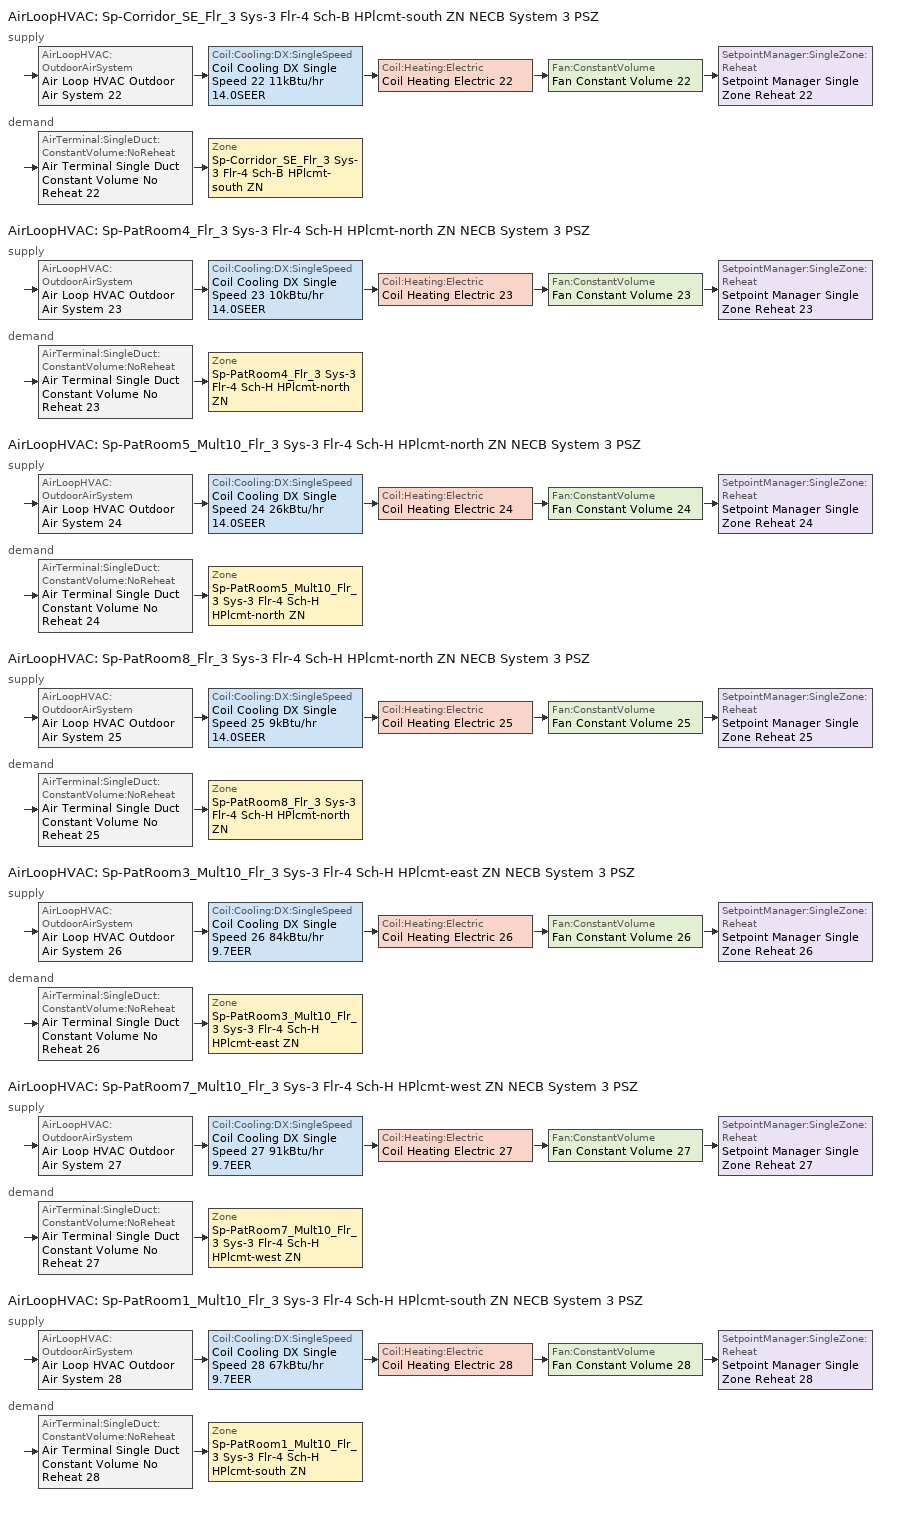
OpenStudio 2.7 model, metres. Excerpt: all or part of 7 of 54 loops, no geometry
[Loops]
AirLoopHVAC 'Sp-Corridor_SE_Flr_3 Sys-3 Flr-4 Sch-B HPlcmt-south ZN NECB System 3 PSZ'
 supply: AirLoopHVAC:OutdoorAirSystem 'Air Loop HVAC Outdoor Air System 22' > Coil:Cooling:DX:SingleSpeed 'Coil Cooling DX Single Speed 22 11kBtu/hr 14.0SEER' > Coil:Heating:Electric 'Coil Heating Electric 22' > Fan:ConstantVolume 'Fan Constant Volume 22' > SetpointManager:SingleZone:Reheat 'Setpoint Manager Single Zone Reheat 22'
 demand: AirTerminal:SingleDuct:ConstantVolume:NoReheat 'Air Terminal Single Duct Constant Volume No Reheat 22' > Zone 'Sp-Corridor_SE_Flr_3 Sys-3 Flr-4 Sch-B HPlcmt-south ZN'
AirLoopHVAC 'Sp-PatRoom4_Flr_3 Sys-3 Flr-4 Sch-H HPlcmt-north ZN NECB System 3 PSZ'
 supply: AirLoopHVAC:OutdoorAirSystem 'Air Loop HVAC Outdoor Air System 23' > Coil:Cooling:DX:SingleSpeed 'Coil Cooling DX Single Speed 23 10kBtu/hr 14.0SEER' > Coil:Heating:Electric 'Coil Heating Electric 23' > Fan:ConstantVolume 'Fan Constant Volume 23' > SetpointManager:SingleZone:Reheat 'Setpoint Manager Single Zone Reheat 23'
 demand: AirTerminal:SingleDuct:ConstantVolume:NoReheat 'Air Terminal Single Duct Constant Volume No Reheat 23' > Zone 'Sp-PatRoom4_Flr_3 Sys-3 Flr-4 Sch-H HPlcmt-north ZN'
AirLoopHVAC 'Sp-PatRoom5_Mult10_Flr_3 Sys-3 Flr-4 Sch-H HPlcmt-north ZN NECB System 3 PSZ'
 supply: AirLoopHVAC:OutdoorAirSystem 'Air Loop HVAC Outdoor Air System 24' > Coil:Cooling:DX:SingleSpeed 'Coil Cooling DX Single Speed 24 26kBtu/hr 14.0SEER' > Coil:Heating:Electric 'Coil Heating Electric 24' > Fan:ConstantVolume 'Fan Constant Volume 24' > SetpointManager:SingleZone:Reheat 'Setpoint Manager Single Zone Reheat 24'
 demand: AirTerminal:SingleDuct:ConstantVolume:NoReheat 'Air Terminal Single Duct Constant Volume No Reheat 24' > Zone 'Sp-PatRoom5_Mult10_Flr_3 Sys-3 Flr-4 Sch-H HPlcmt-north ZN'
AirLoopHVAC 'Sp-PatRoom8_Flr_3 Sys-3 Flr-4 Sch-H HPlcmt-north ZN NECB System 3 PSZ'
 supply: AirLoopHVAC:OutdoorAirSystem 'Air Loop HVAC Outdoor Air System 25' > Coil:Cooling:DX:SingleSpeed 'Coil Cooling DX Single Speed 25 9kBtu/hr 14.0SEER' > Coil:Heating:Electric 'Coil Heating Electric 25' > Fan:ConstantVolume 'Fan Constant Volume 25' > SetpointManager:SingleZone:Reheat 'Setpoint Manager Single Zone Reheat 25'
 demand: AirTerminal:SingleDuct:ConstantVolume:NoReheat 'Air Terminal Single Duct Constant Volume No Reheat 25' > Zone 'Sp-PatRoom8_Flr_3 Sys-3 Flr-4 Sch-H HPlcmt-north ZN'
AirLoopHVAC 'Sp-PatRoom3_Mult10_Flr_3 Sys-3 Flr-4 Sch-H HPlcmt-east ZN NECB System 3 PSZ'
 supply: AirLoopHVAC:OutdoorAirSystem 'Air Loop HVAC Outdoor Air System 26' > Coil:Cooling:DX:SingleSpeed 'Coil Cooling DX Single Speed 26 84kBtu/hr 9.7EER' > Coil:Heating:Electric 'Coil Heating Electric 26' > Fan:ConstantVolume 'Fan Constant Volume 26' > SetpointManager:SingleZone:Reheat 'Setpoint Manager Single Zone Reheat 26'
 demand: AirTerminal:SingleDuct:ConstantVolume:NoReheat 'Air Terminal Single Duct Constant Volume No Reheat 26' > Zone 'Sp-PatRoom3_Mult10_Flr_3 Sys-3 Flr-4 Sch-H HPlcmt-east ZN'
AirLoopHVAC 'Sp-PatRoom7_Mult10_Flr_3 Sys-3 Flr-4 Sch-H HPlcmt-west ZN NECB System 3 PSZ'
 supply: AirLoopHVAC:OutdoorAirSystem 'Air Loop HVAC Outdoor Air System 27' > Coil:Cooling:DX:SingleSpeed 'Coil Cooling DX Single Speed 27 91kBtu/hr 9.7EER' > Coil:Heating:Electric 'Coil Heating Electric 27' > Fan:ConstantVolume 'Fan Constant Volume 27' > SetpointManager:SingleZone:Reheat 'Setpoint Manager Single Zone Reheat 27'
 demand: AirTerminal:SingleDuct:ConstantVolume:NoReheat 'Air Terminal Single Duct Constant Volume No Reheat 27' > Zone 'Sp-PatRoom7_Mult10_Flr_3 Sys-3 Flr-4 Sch-H HPlcmt-west ZN'
AirLoopHVAC 'Sp-PatRoom1_Mult10_Flr_3 Sys-3 Flr-4 Sch-H HPlcmt-south ZN NECB System 3 PSZ'
 supply: AirLoopHVAC:OutdoorAirSystem 'Air Loop HVAC Outdoor Air System 28' > Coil:Cooling:DX:SingleSpeed 'Coil Cooling DX Single Speed 28 67kBtu/hr 9.7EER' > Coil:Heating:Electric 'Coil Heating Electric 28' > Fan:ConstantVolume 'Fan Constant Volume 28' > SetpointManager:SingleZone:Reheat 'Setpoint Manager Single Zone Reheat 28'
 demand: AirTerminal:SingleDuct:ConstantVolume:NoReheat 'Air Terminal Single Duct Constant Volume No Reheat 28' > Zone 'Sp-PatRoom1_Mult10_Flr_3 Sys-3 Flr-4 Sch-H HPlcmt-south ZN'
[Sizing:Zone] Zone Cooling Design Supply Air Temperature Input Method=SupplyAirTemperature; Zone Cooling Design Supply Air Temperature {C}=13; Zone Cooling Design Supply Air Temperature Difference {deltaC}=11.11; Zone Heating Design Supply Air Temperature Input Method=SupplyAirTemperature; Zone Heating Design Supply Air Temperature {C}=43; Zone Heating Design Supply Air Temperature Difference {deltaC}=11.11; Zone Cooling Design Supply Air Humidity Ratio {kg-H2O/kg-air}=0.0085; Zone Heating Design Supply Air Humidity Ratio {kg-H2O/kg-air}=0.008; Zone Heating Sizing Factor=1.3; Zone Cooling Sizing Factor=1.1; Cooling Design Air Flow Method=DesignDay; Heating Design Air Flow Method=DesignDay; Account for Dedicated Outdoor Air System=No; Dedicated Outdoor Air System Control Strategy=NeutralSupplyAir; Dedicated Outdoor Air Low Setpoint Temperature for Design {C}=autosize; Dedicated Outdoor Air High Setpoint Temperature for Design {C}=autosize
Sp-Corridor_SE_Flr_3 Sys-3 Flr-4 Sch-B HPlcmt-south ZN; Sp-PatRoom4_Flr_3 Sys-3 Flr-4 Sch-H HPlcmt-north ZN; Sp-PatRoom5_Mult10_Flr_3 Sys-3 Flr-4 Sch-H HPlcmt-north ZN; Sp-PatRoom8_Flr_3 Sys-3 Flr-4 Sch-H HPlcmt-north ZN; Sp-PatRoom3_Mult10_Flr_3 Sys-3 Flr-4 Sch-H HPlcmt-east ZN; Sp-PatRoom7_Mult10_Flr_3 Sys-3 Flr-4 Sch-H HPlcmt-west ZN; Sp-PatRoom1_Mult10_Flr_3 Sys-3 Flr-4 Sch-H HPlcmt-south ZN
[Zone equipment]
Sp-Corridor_SE_Flr_3 Sys-3 Flr-4 Sch-B HPlcmt-south ZN: Air Terminal Single Duct Constant Volume No Reheat 22, Zone HVAC Baseboard Convective Electric 22
Sp-PatRoom4_Flr_3 Sys-3 Flr-4 Sch-H HPlcmt-north ZN: Air Terminal Single Duct Constant Volume No Reheat 23, Zone HVAC Baseboard Convective Electric 23
Sp-PatRoom5_Mult10_Flr_3 Sys-3 Flr-4 Sch-H HPlcmt-north ZN: Air Terminal Single Duct Constant Volume No Reheat 24, Zone HVAC Baseboard Convective Electric 24
Sp-PatRoom8_Flr_3 Sys-3 Flr-4 Sch-H HPlcmt-north ZN: Air Terminal Single Duct Constant Volume No Reheat 25, Zone HVAC Baseboard Convective Electric 25
Sp-PatRoom3_Mult10_Flr_3 Sys-3 Flr-4 Sch-H HPlcmt-east ZN: Air Terminal Single Duct Constant Volume No Reheat 26, Zone HVAC Baseboard Convective Electric 26
Sp-PatRoom7_Mult10_Flr_3 Sys-3 Flr-4 Sch-H HPlcmt-west ZN: Air Terminal Single Duct Constant Volume No Reheat 27, Zone HVAC Baseboard Convective Electric 27
Sp-PatRoom1_Mult10_Flr_3 Sys-3 Flr-4 Sch-H HPlcmt-south ZN: Air Terminal Single Duct Constant Volume No Reheat 28, Zone HVAC Baseboard Convective Electric 28
[AirLoopHVAC] Design Supply Air Flow Rate {m3/s}=AutoSize
Name | Availability Schedule
Sp-Corridor_SE_Flr_3 Sys-3 Flr-4 Sch-B HPlcmt-south ZN NECB System 3 PSZ | Sp-Corridor_SE_Flr_3 Sys-3 Flr-4 Sch-B HPlcmt-south ZN NECB System 3 PSZ Occ Sch
Sp-PatRoom4_Flr_3 Sys-3 Flr-4 Sch-H HPlcmt-north ZN NECB System 3 PSZ | Sp-PatRoom4_Flr_3 Sys-3 Flr-4 Sch-H HPlcmt-north ZN NECB System 3 PSZ Occ Sch
Sp-PatRoom5_Mult10_Flr_3 Sys-3 Flr-4 Sch-H HPlcmt-north ZN NECB System 3 PSZ | Sp-PatRoom5_Mult10_Flr_3 Sys-3 Flr-4 Sch-H HPlcmt-north ZN NECB System 3 PSZ Occ Sch
Sp-PatRoom8_Flr_3 Sys-3 Flr-4 Sch-H HPlcmt-north ZN NECB System 3 PSZ | Sp-PatRoom8_Flr_3 Sys-3 Flr-4 Sch-H HPlcmt-north ZN NECB System 3 PSZ Occ Sch
Sp-PatRoom3_Mult10_Flr_3 Sys-3 Flr-4 Sch-H HPlcmt-east ZN NECB System 3 PSZ | Sp-PatRoom3_Mult10_Flr_3 Sys-3 Flr-4 Sch-H HPlcmt-east ZN NECB System 3 PSZ Occ Sch
Sp-PatRoom7_Mult10_Flr_3 Sys-3 Flr-4 Sch-H HPlcmt-west ZN NECB System 3 PSZ | Sp-PatRoom7_Mult10_Flr_3 Sys-3 Flr-4 Sch-H HPlcmt-west ZN NECB System 3 PSZ Occ Sch
Sp-PatRoom1_Mult10_Flr_3 Sys-3 Flr-4 Sch-H HPlcmt-south ZN NECB System 3 PSZ | Sp-PatRoom1_Mult10_Flr_3 Sys-3 Flr-4 Sch-H HPlcmt-south ZN NECB System 3 PSZ Occ Sch
[Sizing:System] Type of Load to Size On=Sensible; Design Outdoor Air Flow Rate {m3/s}=Autosize; Central Heating Maximum System Air Flow Ratio=1; Preheat Design Temperature {C}=7; Preheat Design Humidity Ratio {kg-H2O/kg-Air}=0.008; Precool Design Temperature {C}=13; Precool Design Humidity Ratio {kg-H2O/kg-Air}=0.008; Central Cooling Design Supply Air Temperature {C}=13; Central Heating Design Supply Air Temperature {C}=43; Sizing Option=NonCoincident; 100% Outdoor Air in Cooling=No; 100% Outdoor Air in Heating=No; Central Cooling Design Supply Air Humidity Ratio {kg-H2O/kg-Air}=0.0085; Central Heating Design Supply Air Humidity Ratio {kg-H2O/kg-Air}=0.008; Cooling Design Air Flow Method=DesignDay; Cooling Design Air Flow Rate {m3/s}=0; Heating Design Air Flow Method=DesignDay; Heating Design Air Flow Rate {m3/s}=0; System Outdoor Air Method=ZoneSum; Zone Maximum Outdoor Air Fraction=1; Cooling Supply Air Flow Rate Per Floor Area {m3/s-m2}=0.00996765; Cooling Fraction of Autosized Cooling Supply Air Flow Rate=1; Cooling Supply Air Flow Rate Per Unit Cooling Capacity {m3/s-W}=3.94755e-05; Heating Supply Air Flow Rate Per Floor Area {m3/s-m2}=0.00996765; Heating Fraction of Autosized Heating Supply Air Flow Rate=1; Heating Fraction of Autosized Cooling Supply Air Flow Rate=1; Heating Supply Air Flow Rate Per Unit Heating Capacity {m3/s-W}=3.15882e-05; Cooling Design Capacity Method=CoolingDesignCapacity; Cooling Design Capacity {W}=autosize; Cooling Design Capacity Per Floor Area {W/m2}=234.7; Fraction of Autosized Cooling Design Capacity=1; Heating Design Capacity Method=HeatingDesignCapacity; Heating Design Capacity {W}=autosize; Heating Design Capacity Per Floor Area {W/m2}=157; Fraction of Autosized Heating Design Capacity=1; Central Cooling Capacity Control Method=OnOff
Sp-Corridor_SE_Flr_3 Sys-3 Flr-4 Sch-B HPlcmt-south ZN NECB System 3 PSZ; Sp-PatRoom4_Flr_3 Sys-3 Flr-4 Sch-H HPlcmt-north ZN NECB System 3 PSZ; Sp-PatRoom5_Mult10_Flr_3 Sys-3 Flr-4 Sch-H HPlcmt-north ZN NECB System 3 PSZ; Sp-PatRoom8_Flr_3 Sys-3 Flr-4 Sch-H HPlcmt-north ZN NECB System 3 PSZ; Sp-PatRoom3_Mult10_Flr_3 Sys-3 Flr-4 Sch-H HPlcmt-east ZN NECB System 3 PSZ; Sp-PatRoom7_Mult10_Flr_3 Sys-3 Flr-4 Sch-H HPlcmt-west ZN NECB System 3 PSZ; Sp-PatRoom1_Mult10_Flr_3 Sys-3 Flr-4 Sch-H HPlcmt-south ZN NECB System 3 PSZ
[Fan:ConstantVolume] Availability Schedule=Always On Discrete; Fan Total Efficiency=0.39975; Pressure Rise {Pa}=640; Maximum Flow Rate {m3/s}=AutoSize; Motor Efficiency=0.615
Fan Constant Volume 22; Fan Constant Volume 23; Fan Constant Volume 24; Fan Constant Volume 25; Fan Constant Volume 26; Fan Constant Volume 27; Fan Constant Volume 28
[Coil:Heating:Electric] Availability Schedule=Always On Discrete
Coil Heating Electric 22; Coil Heating Electric 23; Coil Heating Electric 24; Coil Heating Electric 25; Coil Heating Electric 26; Coil Heating Electric 27; Coil Heating Electric 28
[Coil:Cooling:DX:SingleSpeed] Availability Schedule=Always On Discrete; Rated Total Cooling Capacity {W}=autosize; Rated Sensible Heat Ratio=autosize; Rated Air Flow Rate {m3/s}=autosize; Rated Evaporator Fan Power Per Volume Flow Rate {W/(m3/s)}=773.3; Total Cooling Capacity Function of Temperature Curve=DXCOOL-NECB2011-REF-CAPFT; Total Cooling Capacity Function of Flow Fraction Curve=DXCOOL-NECB2011-REF-CAPFFLOW; Energy Input Ratio Function of Temperature Curve=DXCOOL-NECB2011-REF-COOLEIRFT; Energy Input Ratio Function of Flow Fraction Curve=DXCOOL-NECB2011-REF-COOLEIRFFLOW; Part Load Fraction Correlation Curve=DXCOOL-NECB2011-REF-COOLPLFFPLR; Condenser Type=AirCooled; Evaporative Condenser Effectiveness=0; Evaporative Condenser Air Flow Rate {m3/s}=Autosize; Evaporative Condenser Pump Rated Power Consumption {W}=Autosize; Crankcase Heater Capacity {W}=0; Maximum Outdoor Dry-Bulb Temperature for Crankcase Heater Operation {C}=0; Basin Heater Capacity {W/K}=0; Basin Heater Setpoint Temperature {C}=10
Name | Rated COP {W/W}
Coil Cooling DX Single Speed 22 11kBtu/hr 14.0SEER; Coil Cooling DX Single Speed 23 10kBtu/hr 14.0SEER; Coil Cooling DX Single Speed 24 26kBtu/hr 14.0SEER; Coil Cooling DX Single Speed 25 9kBtu/hr 14.0SEER | 4.11713
Coil Cooling DX Single Speed 26 84kBtu/hr 9.7EER; Coil Cooling DX Single Speed 27 91kBtu/hr 9.7EER; Coil Cooling DX Single Speed 28 67kBtu/hr 9.7EER | 3.36599
[Controller:OutdoorAir] Minimum Outdoor Air Flow Rate {m3/s}=0; Maximum Outdoor Air Flow Rate {m3/s}=Autosize; Economizer Control Action Type=ModulateFlow; Lockout Type=NoLockout; Minimum Limit Type=FixedMinimum; High Humidity Control=No; Heat Recovery Bypass Control Type=BypassWhenWithinEconomizerLimits
Name | Economizer Control Type | Economizer Maximum Limit Dry-Bulb Temperature {C} | Economizer Maximum Limit Enthalpy {J/kg} | Economizer Minimum Limit Dry-Bulb Temperature {C} | Minimum Outdoor Air Schedule | Controller Mechanical Ventilation
Controller Outdoor Air 22 | NoEconomizer | 28 | 64000 | -100 | Sp-Corridor_SE_Flr_3 Sys-3 Flr-4 Sch-B HPlcmt-south ZN NECB System 3 PSZ Occ Sch | Controller Mechanical Ventilation 22
Controller Outdoor Air 23 | NoEconomizer | 28 | 64000 | -100 | Sp-PatRoom4_Flr_3 Sys-3 Flr-4 Sch-H HPlcmt-north ZN NECB System 3 PSZ Occ Sch | Controller Mechanical Ventilation 23
Controller Outdoor Air 24 | NoEconomizer | 28 | 64000 | -100 | Sp-PatRoom5_Mult10_Flr_3 Sys-3 Flr-4 Sch-H HPlcmt-north ZN NECB System 3 PSZ Occ Sch | Controller Mechanical Ventilation 24
Controller Outdoor Air 25 | NoEconomizer | 28 | 64000 | -100 | Sp-PatRoom8_Flr_3 Sys-3 Flr-4 Sch-H HPlcmt-north ZN NECB System 3 PSZ Occ Sch | Controller Mechanical Ventilation 25
Controller Outdoor Air 26 | DifferentialEnthalpy |  |  |  | Sp-PatRoom3_Mult10_Flr_3 Sys-3 Flr-4 Sch-H HPlcmt-east ZN NECB System 3 PSZ Occ Sch | Controller Mechanical Ventilation 26
Controller Outdoor Air 27 | DifferentialEnthalpy |  |  |  | Sp-PatRoom7_Mult10_Flr_3 Sys-3 Flr-4 Sch-H HPlcmt-west ZN NECB System 3 PSZ Occ Sch | Controller Mechanical Ventilation 27
Controller Outdoor Air 28 | NoEconomizer | 28 | 64000 | -100 | Sp-PatRoom1_Mult10_Flr_3 Sys-3 Flr-4 Sch-H HPlcmt-south ZN NECB System 3 PSZ Occ Sch | Controller Mechanical Ventilation 28
[Controller:MechanicalVentilation] Availability Schedule=Always On Discrete; System Outdoor Air Method=ZoneSum
Controller Mechanical Ventilation 22; Controller Mechanical Ventilation 23; Controller Mechanical Ventilation 24; Controller Mechanical Ventilation 25; Controller Mechanical Ventilation 26; Controller Mechanical Ventilation 27; Controller Mechanical Ventilation 28
[AirLoopHVAC:OutdoorAirSystem]
Name | Controller
Air Loop HVAC Outdoor Air System 22 | Controller Outdoor Air 22
Air Loop HVAC Outdoor Air System 23 | Controller Outdoor Air 23
Air Loop HVAC Outdoor Air System 24 | Controller Outdoor Air 24
Air Loop HVAC Outdoor Air System 25 | Controller Outdoor Air 25
Air Loop HVAC Outdoor Air System 26 | Controller Outdoor Air 26
Air Loop HVAC Outdoor Air System 27 | Controller Outdoor Air 27
Air Loop HVAC Outdoor Air System 28 | Controller Outdoor Air 28
[SetpointManager:SingleZone:Reheat] Minimum Supply Air Temperature {C}=13; Maximum Supply Air Temperature {C}=43
Name | Control Zone
Setpoint Manager Single Zone Reheat 22 | Sp-Corridor_SE_Flr_3 Sys-3 Flr-4 Sch-B HPlcmt-south ZN
Setpoint Manager Single Zone Reheat 23 | Sp-PatRoom4_Flr_3 Sys-3 Flr-4 Sch-H HPlcmt-north ZN
Setpoint Manager Single Zone Reheat 24 | Sp-PatRoom5_Mult10_Flr_3 Sys-3 Flr-4 Sch-H HPlcmt-north ZN
Setpoint Manager Single Zone Reheat 25 | Sp-PatRoom8_Flr_3 Sys-3 Flr-4 Sch-H HPlcmt-north ZN
Setpoint Manager Single Zone Reheat 26 | Sp-PatRoom3_Mult10_Flr_3 Sys-3 Flr-4 Sch-H HPlcmt-east ZN
Setpoint Manager Single Zone Reheat 27 | Sp-PatRoom7_Mult10_Flr_3 Sys-3 Flr-4 Sch-H HPlcmt-west ZN
Setpoint Manager Single Zone Reheat 28 | Sp-PatRoom1_Mult10_Flr_3 Sys-3 Flr-4 Sch-H HPlcmt-south ZN
[AirTerminal:SingleDuct:ConstantVolume:NoReheat] Availability Schedule=Always On Discrete; Maximum Air Flow Rate {m3/s}=AutoSize
Air Terminal Single Duct Constant Volume No Reheat 22; Air Terminal Single Duct Constant Volume No Reheat 23; Air Terminal Single Duct Constant Volume No Reheat 24; Air Terminal Single Duct Constant Volume No Reheat 25; Air Terminal Single Duct Constant Volume No Reheat 26; Air Terminal Single Duct Constant Volume No Reheat 27; Air Terminal Single Duct Constant Volume No Reheat 28
[ZoneHVAC:Baseboard:Convective:Electric] Availability Schedule=Always On Discrete; Nominal Capacity {W}=autosize; Efficiency=1
Zone HVAC Baseboard Convective Electric 22; Zone HVAC Baseboard Convective Electric 23; Zone HVAC Baseboard Convective Electric 24; Zone HVAC Baseboard Convective Electric 25; Zone HVAC Baseboard Convective Electric 26; Zone HVAC Baseboard Convective Electric 27; Zone HVAC Baseboard Convective Electric 28
[Schedule:Ruleset]
Name | Default Day Schedule | Summer Design Day Schedule | Winter Design Day Schedule
Sp-Corridor_SE_Flr_3 Sys-3 Flr-4 Sch-B HPlcmt-south ZN NECB System 3 PSZ Occ Sch | Sp-Corridor_SE_Flr_3 Sys-3 Flr-4 Sch-B HPlcmt-south ZN NECB System 3 PSZ Occ Sch Default | Sp-Corridor_SE_Flr_3 Sys-3 Flr-4 Sch-B HPlcmt-south ZN NECB System 3 PSZ Occ Sch Summer Design Day | Sp-Corridor_SE_Flr_3 Sys-3 Flr-4 Sch-B HPlcmt-south ZN NECB System 3 PSZ Occ Sch Winter Design Day
Sp-PatRoom1_Mult10_Flr_3 Sys-3 Flr-4 Sch-H HPlcmt-south ZN NECB System 3 PSZ Occ Sch | Sp-PatRoom1_Mult10_Flr_3 Sys-3 Flr-4 Sch-H HPlcmt-south ZN NECB System 3 PSZ Occ Sch Default | Sp-PatRoom1_Mult10_Flr_3 Sys-3 Flr-4 Sch-H HPlcmt-south ZN NECB System 3 PSZ Occ Sch Summer Design Day | Sp-PatRoom1_Mult10_Flr_3 Sys-3 Flr-4 Sch-H HPlcmt-south ZN NECB System 3 PSZ Occ Sch Winter Design Day
Sp-PatRoom3_Mult10_Flr_3 Sys-3 Flr-4 Sch-H HPlcmt-east ZN NECB System 3 PSZ Occ Sch | Sp-PatRoom3_Mult10_Flr_3 Sys-3 Flr-4 Sch-H HPlcmt-east ZN NECB System 3 PSZ Occ Sch Default | Sp-PatRoom3_Mult10_Flr_3 Sys-3 Flr-4 Sch-H HPlcmt-east ZN NECB System 3 PSZ Occ Sch Summer Design Day | Sp-PatRoom3_Mult10_Flr_3 Sys-3 Flr-4 Sch-H HPlcmt-east ZN NECB System 3 PSZ Occ Sch Winter Design Day
Sp-PatRoom4_Flr_3 Sys-3 Flr-4 Sch-H HPlcmt-north ZN NECB System 3 PSZ Occ Sch | Sp-PatRoom4_Flr_3 Sys-3 Flr-4 Sch-H HPlcmt-north ZN NECB System 3 PSZ Occ Sch Default | Sp-PatRoom4_Flr_3 Sys-3 Flr-4 Sch-H HPlcmt-north ZN NECB System 3 PSZ Occ Sch Summer Design Day | Sp-PatRoom4_Flr_3 Sys-3 Flr-4 Sch-H HPlcmt-north ZN NECB System 3 PSZ Occ Sch Winter Design Day
Sp-PatRoom5_Mult10_Flr_3 Sys-3 Flr-4 Sch-H HPlcmt-north ZN NECB System 3 PSZ Occ Sch | Sp-PatRoom5_Mult10_Flr_3 Sys-3 Flr-4 Sch-H HPlcmt-north ZN NECB System 3 PSZ Occ Sch Default | Sp-PatRoom5_Mult10_Flr_3 Sys-3 Flr-4 Sch-H HPlcmt-north ZN NECB System 3 PSZ Occ Sch Summer Design Day | Sp-PatRoom5_Mult10_Flr_3 Sys-3 Flr-4 Sch-H HPlcmt-north ZN NECB System 3 PSZ Occ Sch Winter Design Day
Sp-PatRoom7_Mult10_Flr_3 Sys-3 Flr-4 Sch-H HPlcmt-west ZN NECB System 3 PSZ Occ Sch | Sp-PatRoom7_Mult10_Flr_3 Sys-3 Flr-4 Sch-H HPlcmt-west ZN NECB System 3 PSZ Occ Sch Default | Sp-PatRoom7_Mult10_Flr_3 Sys-3 Flr-4 Sch-H HPlcmt-west ZN NECB System 3 PSZ Occ Sch Summer Design Day | Sp-PatRoom7_Mult10_Flr_3 Sys-3 Flr-4 Sch-H HPlcmt-west ZN NECB System 3 PSZ Occ Sch Winter Design Day
Sp-PatRoom8_Flr_3 Sys-3 Flr-4 Sch-H HPlcmt-north ZN NECB System 3 PSZ Occ Sch | Sp-PatRoom8_Flr_3 Sys-3 Flr-4 Sch-H HPlcmt-north ZN NECB System 3 PSZ Occ Sch Default | Sp-PatRoom8_Flr_3 Sys-3 Flr-4 Sch-H HPlcmt-north ZN NECB System 3 PSZ Occ Sch Summer Design Day | Sp-PatRoom8_Flr_3 Sys-3 Flr-4 Sch-H HPlcmt-north ZN NECB System 3 PSZ Occ Sch Winter Design Day
[Schedule:Day]
Sp-Corridor_SE_Flr_3 Sys-3 Flr-4 Sch-B HPlcmt-south ZN NECB System 3 PSZ Occ Sch Default; Sp-Corridor_SE_Flr_3 Sys-3 Flr-4 Sch-B HPlcmt-south ZN NECB System 3 PSZ Occ Sch Winter Design Day; Sp-Corridor_SE_Flr_3 Sys-3 Flr-4 Sch-B HPlcmt-south ZN NECB System 3 PSZ Occ Sch Summer Design Day; Sp-PatRoom1_Mult10_Flr_3 Sys-3 Flr-4 Sch-H HPlcmt-south ZN NECB System 3 PSZ Occ Sch Default; Sp-PatRoom1_Mult10_Flr_3 Sys-3 Flr-4 Sch-H HPlcmt-south ZN NECB System 3 PSZ Occ Sch Winter Design Day; Sp-PatRoom1_Mult10_Flr_3 Sys-3 Flr-4 Sch-H HPlcmt-south ZN NECB System 3 PSZ Occ Sch Summer Design Day; Sp-PatRoom1_Mult10_Flr_3 Sys-3 Flr-4 Sch-H HPlcmt-south ZN NECB System 3 PSZ Occ Sch Monday; Sp-PatRoom1_Mult10_Flr_3 Sys-3 Flr-4 Sch-H HPlcmt-south ZN NECB System 3 PSZ Occ Sch Tuesday; Sp-PatRoom1_Mult10_Flr_3 Sys-3 Flr-4 Sch-H HPlcmt-south ZN NECB System 3 PSZ Occ Sch Wednesday; Sp-PatRoom1_Mult10_Flr_3 Sys-3 Flr-4 Sch-H HPlcmt-south ZN NECB System 3 PSZ Occ Sch Thursday; Sp-PatRoom1_Mult10_Flr_3 Sys-3 Flr-4 Sch-H HPlcmt-south ZN NECB System 3 PSZ Occ Sch Friday; Sp-PatRoom1_Mult10_Flr_3 Sys-3 Flr-4 Sch-H HPlcmt-south ZN NECB System 3 PSZ Occ Sch Saturday; Sp-PatRoom1_Mult10_Flr_3 Sys-3 Flr-4 Sch-H HPlcmt-south ZN NECB System 3 PSZ Occ Sch Sunday; Sp-PatRoom3_Mult10_Flr_3 Sys-3 Flr-4 Sch-H HPlcmt-east ZN NECB System 3 PSZ Occ Sch Default; Sp-PatRoom3_Mult10_Flr_3 Sys-3 Flr-4 Sch-H HPlcmt-east ZN NECB System 3 PSZ Occ Sch Winter Design Day; Sp-PatRoom3_Mult10_Flr_3 Sys-3 Flr-4 Sch-H HPlcmt-east ZN NECB System 3 PSZ Occ Sch Summer Design Day; Sp-PatRoom3_Mult10_Flr_3 Sys-3 Flr-4 Sch-H HPlcmt-east ZN NECB System 3 PSZ Occ Sch Monday; Sp-PatRoom3_Mult10_Flr_3 Sys-3 Flr-4 Sch-H HPlcmt-east ZN NECB System 3 PSZ Occ Sch Tuesday; Sp-PatRoom3_Mult10_Flr_3 Sys-3 Flr-4 Sch-H HPlcmt-east ZN NECB System 3 PSZ Occ Sch Wednesday; Sp-PatRoom3_Mult10_Flr_3 Sys-3 Flr-4 Sch-H HPlcmt-east ZN NECB System 3 PSZ Occ Sch Thursday; Sp-PatRoom3_Mult10_Flr_3 Sys-3 Flr-4 Sch-H HPlcmt-east ZN NECB System 3 PSZ Occ Sch Friday; Sp-PatRoom3_Mult10_Flr_3 Sys-3 Flr-4 Sch-H HPlcmt-east ZN NECB System 3 PSZ Occ Sch Saturday; Sp-PatRoom3_Mult10_Flr_3 Sys-3 Flr-4 Sch-H HPlcmt-east ZN NECB System 3 PSZ Occ Sch Sunday; Sp-PatRoom4_Flr_3 Sys-3 Flr-4 Sch-H HPlcmt-north ZN NECB System 3 PSZ Occ Sch Default; Sp-PatRoom4_Flr_3 Sys-3 Flr-4 Sch-H HPlcmt-north ZN NECB System 3 PSZ Occ Sch Winter Design Day; Sp-PatRoom4_Flr_3 Sys-3 Flr-4 Sch-H HPlcmt-north ZN NECB System 3 PSZ Occ Sch Summer Design Day; Sp-PatRoom4_Flr_3 Sys-3 Flr-4 Sch-H HPlcmt-north ZN NECB System 3 PSZ Occ Sch Monday; Sp-PatRoom4_Flr_3 Sys-3 Flr-4 Sch-H HPlcmt-north ZN NECB System 3 PSZ Occ Sch Tuesday; Sp-PatRoom4_Flr_3 Sys-3 Flr-4 Sch-H HPlcmt-north ZN NECB System 3 PSZ Occ Sch Wednesday; Sp-PatRoom4_Flr_3 Sys-3 Flr-4 Sch-H HPlcmt-north ZN NECB System 3 PSZ Occ Sch Thursday; Sp-PatRoom4_Flr_3 Sys-3 Flr-4 Sch-H HPlcmt-north ZN NECB System 3 PSZ Occ Sch Friday; Sp-PatRoom4_Flr_3 Sys-3 Flr-4 Sch-H HPlcmt-north ZN NECB System 3 PSZ Occ Sch Saturday; Sp-PatRoom4_Flr_3 Sys-3 Flr-4 Sch-H HPlcmt-north ZN NECB System 3 PSZ Occ Sch Sunday; Sp-PatRoom5_Mult10_Flr_3 Sys-3 Flr-4 Sch-H HPlcmt-north ZN NECB System 3 PSZ Occ Sch Default; Sp-PatRoom5_Mult10_Flr_3 Sys-3 Flr-4 Sch-H HPlcmt-north ZN NECB System 3 PSZ Occ Sch Winter Design Day; Sp-PatRoom5_Mult10_Flr_3 Sys-3 Flr-4 Sch-H HPlcmt-north ZN NECB System 3 PSZ Occ Sch Summer Design Day; Sp-PatRoom5_Mult10_Flr_3 Sys-3 Flr-4 Sch-H HPlcmt-north ZN NECB System 3 PSZ Occ Sch Monday; Sp-PatRoom5_Mult10_Flr_3 Sys-3 Flr-4 Sch-H HPlcmt-north ZN NECB System 3 PSZ Occ Sch Tuesday; Sp-PatRoom5_Mult10_Flr_3 Sys-3 Flr-4 Sch-H HPlcmt-north ZN NECB System 3 PSZ Occ Sch Wednesday; Sp-PatRoom5_Mult10_Flr_3 Sys-3 Flr-4 Sch-H HPlcmt-north ZN NECB System 3 PSZ Occ Sch Thursday; Sp-PatRoom5_Mult10_Flr_3 Sys-3 Flr-4 Sch-H HPlcmt-north ZN NECB System 3 PSZ Occ Sch Friday; Sp-PatRoom5_Mult10_Flr_3 Sys-3 Flr-4 Sch-H HPlcmt-north ZN NECB System 3 PSZ Occ Sch Saturday; Sp-PatRoom5_Mult10_Flr_3 Sys-3 Flr-4 Sch-H HPlcmt-north ZN NECB System 3 PSZ Occ Sch Sunday; Sp-PatRoom7_Mult10_Flr_3 Sys-3 Flr-4 Sch-H HPlcmt-west ZN NECB System 3 PSZ Occ Sch Default; Sp-PatRoom7_Mult10_Flr_3 Sys-3 Flr-4 Sch-H HPlcmt-west ZN NECB System 3 PSZ Occ Sch Winter Design Day; Sp-PatRoom7_Mult10_Flr_3 Sys-3 Flr-4 Sch-H HPlcmt-west ZN NECB System 3 PSZ Occ Sch Summer Design Day; Sp-PatRoom7_Mult10_Flr_3 Sys-3 Flr-4 Sch-H HPlcmt-west ZN NECB System 3 PSZ Occ Sch Monday; Sp-PatRoom7_Mult10_Flr_3 Sys-3 Flr-4 Sch-H HPlcmt-west ZN NECB System 3 PSZ Occ Sch Tuesday; Sp-PatRoom7_Mult10_Flr_3 Sys-3 Flr-4 Sch-H HPlcmt-west ZN NECB System 3 PSZ Occ Sch Wednesday; Sp-PatRoom7_Mult10_Flr_3 Sys-3 Flr-4 Sch-H HPlcmt-west ZN NECB System 3 PSZ Occ Sch Thursday; Sp-PatRoom7_Mult10_Flr_3 Sys-3 Flr-4 Sch-H HPlcmt-west ZN NECB System 3 PSZ Occ Sch Friday; Sp-PatRoom7_Mult10_Flr_3 Sys-3 Flr-4 Sch-H HPlcmt-west ZN NECB System 3 PSZ Occ Sch Saturday; Sp-PatRoom7_Mult10_Flr_3 Sys-3 Flr-4 Sch-H HPlcmt-west ZN NECB System 3 PSZ Occ Sch Sunday; Sp-PatRoom8_Flr_3 Sys-3 Flr-4 Sch-H HPlcmt-north ZN NECB System 3 PSZ Occ Sch Default; Sp-PatRoom8_Flr_3 Sys-3 Flr-4 Sch-H HPlcmt-north ZN NECB System 3 PSZ Occ Sch Winter Design Day; Sp-PatRoom8_Flr_3 Sys-3 Flr-4 Sch-H HPlcmt-north ZN NECB System 3 PSZ Occ Sch Summer Design Day; Sp-PatRoom8_Flr_3 Sys-3 Flr-4 Sch-H HPlcmt-north ZN NECB System 3 PSZ Occ Sch Monday; Sp-PatRoom8_Flr_3 Sys-3 Flr-4 Sch-H HPlcmt-north ZN NECB System 3 PSZ Occ Sch Tuesday; Sp-PatRoom8_Flr_3 Sys-3 Flr-4 Sch-H HPlcmt-north ZN NECB System 3 PSZ Occ Sch Wednesday; Sp-PatRoom8_Flr_3 Sys-3 Flr-4 Sch-H HPlcmt-north ZN NECB System 3 PSZ Occ Sch Thursday; Sp-PatRoom8_Flr_3 Sys-3 Flr-4 Sch-H HPlcmt-north ZN NECB System 3 PSZ Occ Sch Friday; Sp-PatRoom8_Flr_3 Sys-3 Flr-4 Sch-H HPlcmt-north ZN NECB System 3 PSZ Occ Sch Saturday; Sp-PatRoom8_Flr_3 Sys-3 Flr-4 Sch-H HPlcmt-north ZN NECB System 3 PSZ Occ Sch Sunday: 24, 0, 1
Sp-Corridor_SE_Flr_3 Sys-3 Flr-4 Sch-B HPlcmt-south ZN NECB System 3 PSZ Occ Sch Monday; Sp-Corridor_SE_Flr_3 Sys-3 Flr-4 Sch-B HPlcmt-south ZN NECB System 3 PSZ Occ Sch Tuesday; Sp-Corridor_SE_Flr_3 Sys-3 Flr-4 Sch-B HPlcmt-south ZN NECB System 3 PSZ Occ Sch Wednesday; Sp-Corridor_SE_Flr_3 Sys-3 Flr-4 Sch-B HPlcmt-south ZN NECB System 3 PSZ Occ Sch Thursday; Sp-Corridor_SE_Flr_3 Sys-3 Flr-4 Sch-B HPlcmt-south ZN NECB System 3 PSZ Occ Sch Friday: 1, 0, 1, 10, 0, 0, 24, 0, 1
Sp-Corridor_SE_Flr_3 Sys-3 Flr-4 Sch-B HPlcmt-south ZN NECB System 3 PSZ Occ Sch Saturday: 2, 0, 1, 10, 0, 0, 24, 0, 1
Sp-Corridor_SE_Flr_3 Sys-3 Flr-4 Sch-B HPlcmt-south ZN NECB System 3 PSZ Occ Sch Sunday: 1, 0, 0, 2, 0, 1, 11, 0, 0, 23, 0, 1, 24, 0, 0
[Schedule:Rule] Date Specification Type=DateRange; Start Month=1; Start Day=1; End Month=12
Name | Schedule Ruleset | Rule Order | Day Schedule | Apply Monday | End Day | Apply Tuesday | Apply Wednesday | Apply Thursday | Apply Friday | Apply Saturday | Apply Sunday
Sp-Corridor_SE_Flr_3 Sys-3 Flr-4 Sch-B HPlcmt-south ZN NECB System 3 PSZ Occ Sch Monday Rule | Sp-Corridor_SE_Flr_3 Sys-3 Flr-4 Sch-B HPlcmt-south ZN NECB System 3 PSZ Occ Sch | 6 | Sp-Corridor_SE_Flr_3 Sys-3 Flr-4 Sch-B HPlcmt-south ZN NECB System 3 PSZ Occ Sch Monday | Yes | 25
Sp-Corridor_SE_Flr_3 Sys-3 Flr-4 Sch-B HPlcmt-south ZN NECB System 3 PSZ Occ Sch Tuesday Rule | Sp-Corridor_SE_Flr_3 Sys-3 Flr-4 Sch-B HPlcmt-south ZN NECB System 3 PSZ Occ Sch | 5 | Sp-Corridor_SE_Flr_3 Sys-3 Flr-4 Sch-B HPlcmt-south ZN NECB System 3 PSZ Occ Sch Tuesday |  | 26 | Yes
Sp-Corridor_SE_Flr_3 Sys-3 Flr-4 Sch-B HPlcmt-south ZN NECB System 3 PSZ Occ Sch Wednesday Rule | Sp-Corridor_SE_Flr_3 Sys-3 Flr-4 Sch-B HPlcmt-south ZN NECB System 3 PSZ Occ Sch | 4 | Sp-Corridor_SE_Flr_3 Sys-3 Flr-4 Sch-B HPlcmt-south ZN NECB System 3 PSZ Occ Sch Wednesday |  | 27 |  | Yes
Sp-Corridor_SE_Flr_3 Sys-3 Flr-4 Sch-B HPlcmt-south ZN NECB System 3 PSZ Occ Sch Thursday Rule | Sp-Corridor_SE_Flr_3 Sys-3 Flr-4 Sch-B HPlcmt-south ZN NECB System 3 PSZ Occ Sch | 3 | Sp-Corridor_SE_Flr_3 Sys-3 Flr-4 Sch-B HPlcmt-south ZN NECB System 3 PSZ Occ Sch Thursday |  | 28 |  |  | Yes
Sp-Corridor_SE_Flr_3 Sys-3 Flr-4 Sch-B HPlcmt-south ZN NECB System 3 PSZ Occ Sch Friday Rule | Sp-Corridor_SE_Flr_3 Sys-3 Flr-4 Sch-B HPlcmt-south ZN NECB System 3 PSZ Occ Sch | 2 | Sp-Corridor_SE_Flr_3 Sys-3 Flr-4 Sch-B HPlcmt-south ZN NECB System 3 PSZ Occ Sch Friday |  | 29 |  |  |  | Yes
Sp-Corridor_SE_Flr_3 Sys-3 Flr-4 Sch-B HPlcmt-south ZN NECB System 3 PSZ Occ Sch Saturday Rule | Sp-Corridor_SE_Flr_3 Sys-3 Flr-4 Sch-B HPlcmt-south ZN NECB System 3 PSZ Occ Sch | 1 | Sp-Corridor_SE_Flr_3 Sys-3 Flr-4 Sch-B HPlcmt-south ZN NECB System 3 PSZ Occ Sch Saturday |  | 30 |  |  |  |  | Yes
Sp-Corridor_SE_Flr_3 Sys-3 Flr-4 Sch-B HPlcmt-south ZN NECB System 3 PSZ Occ Sch Sunday Rule | Sp-Corridor_SE_Flr_3 Sys-3 Flr-4 Sch-B HPlcmt-south ZN NECB System 3 PSZ Occ Sch | 0 | Sp-Corridor_SE_Flr_3 Sys-3 Flr-4 Sch-B HPlcmt-south ZN NECB System 3 PSZ Occ Sch Sunday |  | 31 |  |  |  |  |  | Yes
Sp-PatRoom1_Mult10_Flr_3 Sys-3 Flr-4 Sch-H HPlcmt-south ZN NECB System 3 PSZ Occ Sch Monday Rule | Sp-PatRoom1_Mult10_Flr_3 Sys-3 Flr-4 Sch-H HPlcmt-south ZN NECB System 3 PSZ Occ Sch | 6 | Sp-PatRoom1_Mult10_Flr_3 Sys-3 Flr-4 Sch-H HPlcmt-south ZN NECB System 3 PSZ Occ Sch Monday | Yes | 25
Sp-PatRoom1_Mult10_Flr_3 Sys-3 Flr-4 Sch-H HPlcmt-south ZN NECB System 3 PSZ Occ Sch Tuesday Rule | Sp-PatRoom1_Mult10_Flr_3 Sys-3 Flr-4 Sch-H HPlcmt-south ZN NECB System 3 PSZ Occ Sch | 5 | Sp-PatRoom1_Mult10_Flr_3 Sys-3 Flr-4 Sch-H HPlcmt-south ZN NECB System 3 PSZ Occ Sch Tuesday |  | 26 | Yes
Sp-PatRoom1_Mult10_Flr_3 Sys-3 Flr-4 Sch-H HPlcmt-south ZN NECB System 3 PSZ Occ Sch Wednesday Rule | Sp-PatRoom1_Mult10_Flr_3 Sys-3 Flr-4 Sch-H HPlcmt-south ZN NECB System 3 PSZ Occ Sch | 4 | Sp-PatRoom1_Mult10_Flr_3 Sys-3 Flr-4 Sch-H HPlcmt-south ZN NECB System 3 PSZ Occ Sch Wednesday |  | 27 |  | Yes
Sp-PatRoom1_Mult10_Flr_3 Sys-3 Flr-4 Sch-H HPlcmt-south ZN NECB System 3 PSZ Occ Sch Thursday Rule | Sp-PatRoom1_Mult10_Flr_3 Sys-3 Flr-4 Sch-H HPlcmt-south ZN NECB System 3 PSZ Occ Sch | 3 | Sp-PatRoom1_Mult10_Flr_3 Sys-3 Flr-4 Sch-H HPlcmt-south ZN NECB System 3 PSZ Occ Sch Thursday |  | 28 |  |  | Yes
Sp-PatRoom1_Mult10_Flr_3 Sys-3 Flr-4 Sch-H HPlcmt-south ZN NECB System 3 PSZ Occ Sch Friday Rule | Sp-PatRoom1_Mult10_Flr_3 Sys-3 Flr-4 Sch-H HPlcmt-south ZN NECB System 3 PSZ Occ Sch | 2 | Sp-PatRoom1_Mult10_Flr_3 Sys-3 Flr-4 Sch-H HPlcmt-south ZN NECB System 3 PSZ Occ Sch Friday |  | 29 |  |  |  | Yes
Sp-PatRoom1_Mult10_Flr_3 Sys-3 Flr-4 Sch-H HPlcmt-south ZN NECB System 3 PSZ Occ Sch Saturday Rule | Sp-PatRoom1_Mult10_Flr_3 Sys-3 Flr-4 Sch-H HPlcmt-south ZN NECB System 3 PSZ Occ Sch | 1 | Sp-PatRoom1_Mult10_Flr_3 Sys-3 Flr-4 Sch-H HPlcmt-south ZN NECB System 3 PSZ Occ Sch Saturday |  | 30 |  |  |  |  | Yes
Sp-PatRoom1_Mult10_Flr_3 Sys-3 Flr-4 Sch-H HPlcmt-south ZN NECB System 3 PSZ Occ Sch Sunday Rule | Sp-PatRoom1_Mult10_Flr_3 Sys-3 Flr-4 Sch-H HPlcmt-south ZN NECB System 3 PSZ Occ Sch | 0 | Sp-PatRoom1_Mult10_Flr_3 Sys-3 Flr-4 Sch-H HPlcmt-south ZN NECB System 3 PSZ Occ Sch Sunday |  | 31 |  |  |  |  |  | Yes
Sp-PatRoom3_Mult10_Flr_3 Sys-3 Flr-4 Sch-H HPlcmt-east ZN NECB System 3 PSZ Occ Sch Monday Rule | Sp-PatRoom3_Mult10_Flr_3 Sys-3 Flr-4 Sch-H HPlcmt-east ZN NECB System 3 PSZ Occ Sch | 6 | Sp-PatRoom3_Mult10_Flr_3 Sys-3 Flr-4 Sch-H HPlcmt-east ZN NECB System 3 PSZ Occ Sch Monday | Yes | 25
Sp-PatRoom3_Mult10_Flr_3 Sys-3 Flr-4 Sch-H HPlcmt-east ZN NECB System 3 PSZ Occ Sch Tuesday Rule | Sp-PatRoom3_Mult10_Flr_3 Sys-3 Flr-4 Sch-H HPlcmt-east ZN NECB System 3 PSZ Occ Sch | 5 | Sp-PatRoom3_Mult10_Flr_3 Sys-3 Flr-4 Sch-H HPlcmt-east ZN NECB System 3 PSZ Occ Sch Tuesday |  | 26 | Yes
Sp-PatRoom3_Mult10_Flr_3 Sys-3 Flr-4 Sch-H HPlcmt-east ZN NECB System 3 PSZ Occ Sch Wednesday Rule | Sp-PatRoom3_Mult10_Flr_3 Sys-3 Flr-4 Sch-H HPlcmt-east ZN NECB System 3 PSZ Occ Sch | 4 | Sp-PatRoom3_Mult10_Flr_3 Sys-3 Flr-4 Sch-H HPlcmt-east ZN NECB System 3 PSZ Occ Sch Wednesday |  | 27 |  | Yes
Sp-PatRoom3_Mult10_Flr_3 Sys-3 Flr-4 Sch-H HPlcmt-east ZN NECB System 3 PSZ Occ Sch Thursday Rule | Sp-PatRoom3_Mult10_Flr_3 Sys-3 Flr-4 Sch-H HPlcmt-east ZN NECB System 3 PSZ Occ Sch | 3 | Sp-PatRoom3_Mult10_Flr_3 Sys-3 Flr-4 Sch-H HPlcmt-east ZN NECB System 3 PSZ Occ Sch Thursday |  | 28 |  |  | Yes
Sp-PatRoom3_Mult10_Flr_3 Sys-3 Flr-4 Sch-H HPlcmt-east ZN NECB System 3 PSZ Occ Sch Friday Rule | Sp-PatRoom3_Mult10_Flr_3 Sys-3 Flr-4 Sch-H HPlcmt-east ZN NECB System 3 PSZ Occ Sch | 2 | Sp-PatRoom3_Mult10_Flr_3 Sys-3 Flr-4 Sch-H HPlcmt-east ZN NECB System 3 PSZ Occ Sch Friday |  | 29 |  |  |  | Yes
Sp-PatRoom3_Mult10_Flr_3 Sys-3 Flr-4 Sch-H HPlcmt-east ZN NECB System 3 PSZ Occ Sch Saturday Rule | Sp-PatRoom3_Mult10_Flr_3 Sys-3 Flr-4 Sch-H HPlcmt-east ZN NECB System 3 PSZ Occ Sch | 1 | Sp-PatRoom3_Mult10_Flr_3 Sys-3 Flr-4 Sch-H HPlcmt-east ZN NECB System 3 PSZ Occ Sch Saturday |  | 30 |  |  |  |  | Yes
Sp-PatRoom3_Mult10_Flr_3 Sys-3 Flr-4 Sch-H HPlcmt-east ZN NECB System 3 PSZ Occ Sch Sunday Rule | Sp-PatRoom3_Mult10_Flr_3 Sys-3 Flr-4 Sch-H HPlcmt-east ZN NECB System 3 PSZ Occ Sch | 0 | Sp-PatRoom3_Mult10_Flr_3 Sys-3 Flr-4 Sch-H HPlcmt-east ZN NECB System 3 PSZ Occ Sch Sunday |  | 31 |  |  |  |  |  | Yes
Sp-PatRoom4_Flr_3 Sys-3 Flr-4 Sch-H HPlcmt-north ZN NECB System 3 PSZ Occ Sch Monday Rule | Sp-PatRoom4_Flr_3 Sys-3 Flr-4 Sch-H HPlcmt-north ZN NECB System 3 PSZ Occ Sch | 6 | Sp-PatRoom4_Flr_3 Sys-3 Flr-4 Sch-H HPlcmt-north ZN NECB System 3 PSZ Occ Sch Monday | Yes | 25
Sp-PatRoom4_Flr_3 Sys-3 Flr-4 Sch-H HPlcmt-north ZN NECB System 3 PSZ Occ Sch Tuesday Rule | Sp-PatRoom4_Flr_3 Sys-3 Flr-4 Sch-H HPlcmt-north ZN NECB System 3 PSZ Occ Sch | 5 | Sp-PatRoom4_Flr_3 Sys-3 Flr-4 Sch-H HPlcmt-north ZN NECB System 3 PSZ Occ Sch Tuesday |  | 26 | Yes
Sp-PatRoom4_Flr_3 Sys-3 Flr-4 Sch-H HPlcmt-north ZN NECB System 3 PSZ Occ Sch Wednesday Rule | Sp-PatRoom4_Flr_3 Sys-3 Flr-4 Sch-H HPlcmt-north ZN NECB System 3 PSZ Occ Sch | 4 | Sp-PatRoom4_Flr_3 Sys-3 Flr-4 Sch-H HPlcmt-north ZN NECB System 3 PSZ Occ Sch Wednesday |  | 27 |  | Yes
Sp-PatRoom4_Flr_3 Sys-3 Flr-4 Sch-H HPlcmt-north ZN NECB System 3 PSZ Occ Sch Thursday Rule | Sp-PatRoom4_Flr_3 Sys-3 Flr-4 Sch-H HPlcmt-north ZN NECB System 3 PSZ Occ Sch | 3 | Sp-PatRoom4_Flr_3 Sys-3 Flr-4 Sch-H HPlcmt-north ZN NECB System 3 PSZ Occ Sch Thursday |  | 28 |  |  | Yes
Sp-PatRoom4_Flr_3 Sys-3 Flr-4 Sch-H HPlcmt-north ZN NECB System 3 PSZ Occ Sch Friday Rule | Sp-PatRoom4_Flr_3 Sys-3 Flr-4 Sch-H HPlcmt-north ZN NECB System 3 PSZ Occ Sch | 2 | Sp-PatRoom4_Flr_3 Sys-3 Flr-4 Sch-H HPlcmt-north ZN NECB System 3 PSZ Occ Sch Friday |  | 29 |  |  |  | Yes
Sp-PatRoom4_Flr_3 Sys-3 Flr-4 Sch-H HPlcmt-north ZN NECB System 3 PSZ Occ Sch Saturday Rule | Sp-PatRoom4_Flr_3 Sys-3 Flr-4 Sch-H HPlcmt-north ZN NECB System 3 PSZ Occ Sch | 1 | Sp-PatRoom4_Flr_3 Sys-3 Flr-4 Sch-H HPlcmt-north ZN NECB System 3 PSZ Occ Sch Saturday |  | 30 |  |  |  |  | Yes
Sp-PatRoom4_Flr_3 Sys-3 Flr-4 Sch-H HPlcmt-north ZN NECB System 3 PSZ Occ Sch Sunday Rule | Sp-PatRoom4_Flr_3 Sys-3 Flr-4 Sch-H HPlcmt-north ZN NECB System 3 PSZ Occ Sch | 0 | Sp-PatRoom4_Flr_3 Sys-3 Flr-4 Sch-H HPlcmt-north ZN NECB System 3 PSZ Occ Sch Sunday |  | 31 |  |  |  |  |  | Yes
Sp-PatRoom5_Mult10_Flr_3 Sys-3 Flr-4 Sch-H HPlcmt-north ZN NECB System 3 PSZ Occ Sch Monday Rule | Sp-PatRoom5_Mult10_Flr_3 Sys-3 Flr-4 Sch-H HPlcmt-north ZN NECB System 3 PSZ Occ Sch | 6 | Sp-PatRoom5_Mult10_Flr_3 Sys-3 Flr-4 Sch-H HPlcmt-north ZN NECB System 3 PSZ Occ Sch Monday | Yes | 25
Sp-PatRoom5_Mult10_Flr_3 Sys-3 Flr-4 Sch-H HPlcmt-north ZN NECB System 3 PSZ Occ Sch Tuesday Rule | Sp-PatRoom5_Mult10_Flr_3 Sys-3 Flr-4 Sch-H HPlcmt-north ZN NECB System 3 PSZ Occ Sch | 5 | Sp-PatRoom5_Mult10_Flr_3 Sys-3 Flr-4 Sch-H HPlcmt-north ZN NECB System 3 PSZ Occ Sch Tuesday |  | 26 | Yes
Sp-PatRoom5_Mult10_Flr_3 Sys-3 Flr-4 Sch-H HPlcmt-north ZN NECB System 3 PSZ Occ Sch Wednesday Rule | Sp-PatRoom5_Mult10_Flr_3 Sys-3 Flr-4 Sch-H HPlcmt-north ZN NECB System 3 PSZ Occ Sch | 4 | Sp-PatRoom5_Mult10_Flr_3 Sys-3 Flr-4 Sch-H HPlcmt-north ZN NECB System 3 PSZ Occ Sch Wednesday |  | 27 |  | Yes
Sp-PatRoom5_Mult10_Flr_3 Sys-3 Flr-4 Sch-H HPlcmt-north ZN NECB System 3 PSZ Occ Sch Thursday Rule | Sp-PatRoom5_Mult10_Flr_3 Sys-3 Flr-4 Sch-H HPlcmt-north ZN NECB System 3 PSZ Occ Sch | 3 | Sp-PatRoom5_Mult10_Flr_3 Sys-3 Flr-4 Sch-H HPlcmt-north ZN NECB System 3 PSZ Occ Sch Thursday |  | 28 |  |  | Yes
Sp-PatRoom5_Mult10_Flr_3 Sys-3 Flr-4 Sch-H HPlcmt-north ZN NECB System 3 PSZ Occ Sch Friday Rule | Sp-PatRoom5_Mult10_Flr_3 Sys-3 Flr-4 Sch-H HPlcmt-north ZN NECB System 3 PSZ Occ Sch | 2 | Sp-PatRoom5_Mult10_Flr_3 Sys-3 Flr-4 Sch-H HPlcmt-north ZN NECB System 3 PSZ Occ Sch Friday |  | 29 |  |  |  | Yes
Sp-PatRoom5_Mult10_Flr_3 Sys-3 Flr-4 Sch-H HPlcmt-north ZN NECB System 3 PSZ Occ Sch Saturday Rule | Sp-PatRoom5_Mult10_Flr_3 Sys-3 Flr-4 Sch-H HPlcmt-north ZN NECB System 3 PSZ Occ Sch | 1 | Sp-PatRoom5_Mult10_Flr_3 Sys-3 Flr-4 Sch-H HPlcmt-north ZN NECB System 3 PSZ Occ Sch Saturday |  | 30 |  |  |  |  | Yes
Sp-PatRoom5_Mult10_Flr_3 Sys-3 Flr-4 Sch-H HPlcmt-north ZN NECB System 3 PSZ Occ Sch Sunday Rule | Sp-PatRoom5_Mult10_Flr_3 Sys-3 Flr-4 Sch-H HPlcmt-north ZN NECB System 3 PSZ Occ Sch | 0 | Sp-PatRoom5_Mult10_Flr_3 Sys-3 Flr-4 Sch-H HPlcmt-north ZN NECB System 3 PSZ Occ Sch Sunday |  | 31 |  |  |  |  |  | Yes
Sp-PatRoom7_Mult10_Flr_3 Sys-3 Flr-4 Sch-H HPlcmt-west ZN NECB System 3 PSZ Occ Sch Monday Rule | Sp-PatRoom7_Mult10_Flr_3 Sys-3 Flr-4 Sch-H HPlcmt-west ZN NECB System 3 PSZ Occ Sch | 6 | Sp-PatRoom7_Mult10_Flr_3 Sys-3 Flr-4 Sch-H HPlcmt-west ZN NECB System 3 PSZ Occ Sch Monday | Yes | 25
Sp-PatRoom7_Mult10_Flr_3 Sys-3 Flr-4 Sch-H HPlcmt-west ZN NECB System 3 PSZ Occ Sch Tuesday Rule | Sp-PatRoom7_Mult10_Flr_3 Sys-3 Flr-4 Sch-H HPlcmt-west ZN NECB System 3 PSZ Occ Sch | 5 | Sp-PatRoom7_Mult10_Flr_3 Sys-3 Flr-4 Sch-H HPlcmt-west ZN NECB System 3 PSZ Occ Sch Tuesday |  | 26 | Yes
Sp-PatRoom7_Mult10_Flr_3 Sys-3 Flr-4 Sch-H HPlcmt-west ZN NECB System 3 PSZ Occ Sch Wednesday Rule | Sp-PatRoom7_Mult10_Flr_3 Sys-3 Flr-4 Sch-H HPlcmt-west ZN NECB System 3 PSZ Occ Sch | 4 | Sp-PatRoom7_Mult10_Flr_3 Sys-3 Flr-4 Sch-H HPlcmt-west ZN NECB System 3 PSZ Occ Sch Wednesday |  | 27 |  | Yes
Sp-PatRoom7_Mult10_Flr_3 Sys-3 Flr-4 Sch-H HPlcmt-west ZN NECB System 3 PSZ Occ Sch Thursday Rule | Sp-PatRoom7_Mult10_Flr_3 Sys-3 Flr-4 Sch-H HPlcmt-west ZN NECB System 3 PSZ Occ Sch | 3 | Sp-PatRoom7_Mult10_Flr_3 Sys-3 Flr-4 Sch-H HPlcmt-west ZN NECB System 3 PSZ Occ Sch Thursday |  | 28 |  |  | Yes
Sp-PatRoom7_Mult10_Flr_3 Sys-3 Flr-4 Sch-H HPlcmt-west ZN NECB System 3 PSZ Occ Sch Friday Rule | Sp-PatRoom7_Mult10_Flr_3 Sys-3 Flr-4 Sch-H HPlcmt-west ZN NECB System 3 PSZ Occ Sch | 2 | Sp-PatRoom7_Mult10_Flr_3 Sys-3 Flr-4 Sch-H HPlcmt-west ZN NECB System 3 PSZ Occ Sch Friday |  | 29 |  |  |  | Yes
Sp-PatRoom7_Mult10_Flr_3 Sys-3 Flr-4 Sch-H HPlcmt-west ZN NECB System 3 PSZ Occ Sch Saturday Rule | Sp-PatRoom7_Mult10_Flr_3 Sys-3 Flr-4 Sch-H HPlcmt-west ZN NECB System 3 PSZ Occ Sch | 1 | Sp-PatRoom7_Mult10_Flr_3 Sys-3 Flr-4 Sch-H HPlcmt-west ZN NECB System 3 PSZ Occ Sch Saturday |  | 30 |  |  |  |  | Yes
Sp-PatRoom7_Mult10_Flr_3 Sys-3 Flr-4 Sch-H HPlcmt-west ZN NECB System 3 PSZ Occ Sch Sunday Rule | Sp-PatRoom7_Mult10_Flr_3 Sys-3 Flr-4 Sch-H HPlcmt-west ZN NECB System 3 PSZ Occ Sch | 0 | Sp-PatRoom7_Mult10_Flr_3 Sys-3 Flr-4 Sch-H HPlcmt-west ZN NECB System 3 PSZ Occ Sch Sunday |  | 31 |  |  |  |  |  | Yes
Sp-PatRoom8_Flr_3 Sys-3 Flr-4 Sch-H HPlcmt-north ZN NECB System 3 PSZ Occ Sch Monday Rule | Sp-PatRoom8_Flr_3 Sys-3 Flr-4 Sch-H HPlcmt-north ZN NECB System 3 PSZ Occ Sch | 6 | Sp-PatRoom8_Flr_3 Sys-3 Flr-4 Sch-H HPlcmt-north ZN NECB System 3 PSZ Occ Sch Monday | Yes | 25
Sp-PatRoom8_Flr_3 Sys-3 Flr-4 Sch-H HPlcmt-north ZN NECB System 3 PSZ Occ Sch Tuesday Rule | Sp-PatRoom8_Flr_3 Sys-3 Flr-4 Sch-H HPlcmt-north ZN NECB System 3 PSZ Occ Sch | 5 | Sp-PatRoom8_Flr_3 Sys-3 Flr-4 Sch-H HPlcmt-north ZN NECB System 3 PSZ Occ Sch Tuesday |  | 26 | Yes
Sp-PatRoom8_Flr_3 Sys-3 Flr-4 Sch-H HPlcmt-north ZN NECB System 3 PSZ Occ Sch Wednesday Rule | Sp-PatRoom8_Flr_3 Sys-3 Flr-4 Sch-H HPlcmt-north ZN NECB System 3 PSZ Occ Sch | 4 | Sp-PatRoom8_Flr_3 Sys-3 Flr-4 Sch-H HPlcmt-north ZN NECB System 3 PSZ Occ Sch Wednesday |  | 27 |  | Yes
Sp-PatRoom8_Flr_3 Sys-3 Flr-4 Sch-H HPlcmt-north ZN NECB System 3 PSZ Occ Sch Thursday Rule | Sp-PatRoom8_Flr_3 Sys-3 Flr-4 Sch-H HPlcmt-north ZN NECB System 3 PSZ Occ Sch | 3 | Sp-PatRoom8_Flr_3 Sys-3 Flr-4 Sch-H HPlcmt-north ZN NECB System 3 PSZ Occ Sch Thursday |  | 28 |  |  | Yes
Sp-PatRoom8_Flr_3 Sys-3 Flr-4 Sch-H HPlcmt-north ZN NECB System 3 PSZ Occ Sch Friday Rule | Sp-PatRoom8_Flr_3 Sys-3 Flr-4 Sch-H HPlcmt-north ZN NECB System 3 PSZ Occ Sch | 2 | Sp-PatRoom8_Flr_3 Sys-3 Flr-4 Sch-H HPlcmt-north ZN NECB System 3 PSZ Occ Sch Friday |  | 29 |  |  |  | Yes
Sp-PatRoom8_Flr_3 Sys-3 Flr-4 Sch-H HPlcmt-north ZN NECB System 3 PSZ Occ Sch Saturday Rule | Sp-PatRoom8_Flr_3 Sys-3 Flr-4 Sch-H HPlcmt-north ZN NECB System 3 PSZ Occ Sch | 1 | Sp-PatRoom8_Flr_3 Sys-3 Flr-4 Sch-H HPlcmt-north ZN NECB System 3 PSZ Occ Sch Saturday |  | 30 |  |  |  |  | Yes
Sp-PatRoom8_Flr_3 Sys-3 Flr-4 Sch-H HPlcmt-north ZN NECB System 3 PSZ Occ Sch Sunday Rule | Sp-PatRoom8_Flr_3 Sys-3 Flr-4 Sch-H HPlcmt-north ZN NECB System 3 PSZ Occ Sch | 0 | Sp-PatRoom8_Flr_3 Sys-3 Flr-4 Sch-H HPlcmt-north ZN NECB System 3 PSZ Occ Sch Sunday |  | 31 |  |  |  |  |  | Yes
[Schedule:Constant]
Always On Discrete: Value=1
[Curve:Biquadratic] Minimum Value of x=13; Maximum Value of x=24; Minimum Value of y=24; Maximum Value of y=46
Name | Coefficient1 Constant | Coefficient2 x | Coefficient3 x**2 | Coefficient4 y | Coefficient5 y**2 | Coefficient6 x*y
DXCOOL-NECB2011-REF-CAPFT | 0.867905 | 0.0142459 | 0.00055436 | -0.0075575 | 3.3e-005 | -0.0001918
DXCOOL-NECB2011-REF-COOLEIRFT | 0.116936 | 0.0284933 | -0.0004112 | 0.0214108 | 0.00016103 | -0.0006791
[Curve:Quadratic] Coefficient1 Constant=1; Coefficient2 x=0; Coefficient3 x**2=0; Minimum Value of x=0; Maximum Value of x=1
DXCOOL-NECB2011-REF-CAPFFLOW; DXCOOL-NECB2011-REF-COOLEIRFFLOW
[Curve:Cubic]
DXCOOL-NECB2011-REF-COOLPLFFPLR: Coefficient1 Constant=0.0277; Coefficient2 x=4.9151; Coefficient3 x**2=-8.184; Coefficient4 x**3=4.2702; Minimum Value of x=0.7; Maximum Value of x=1
